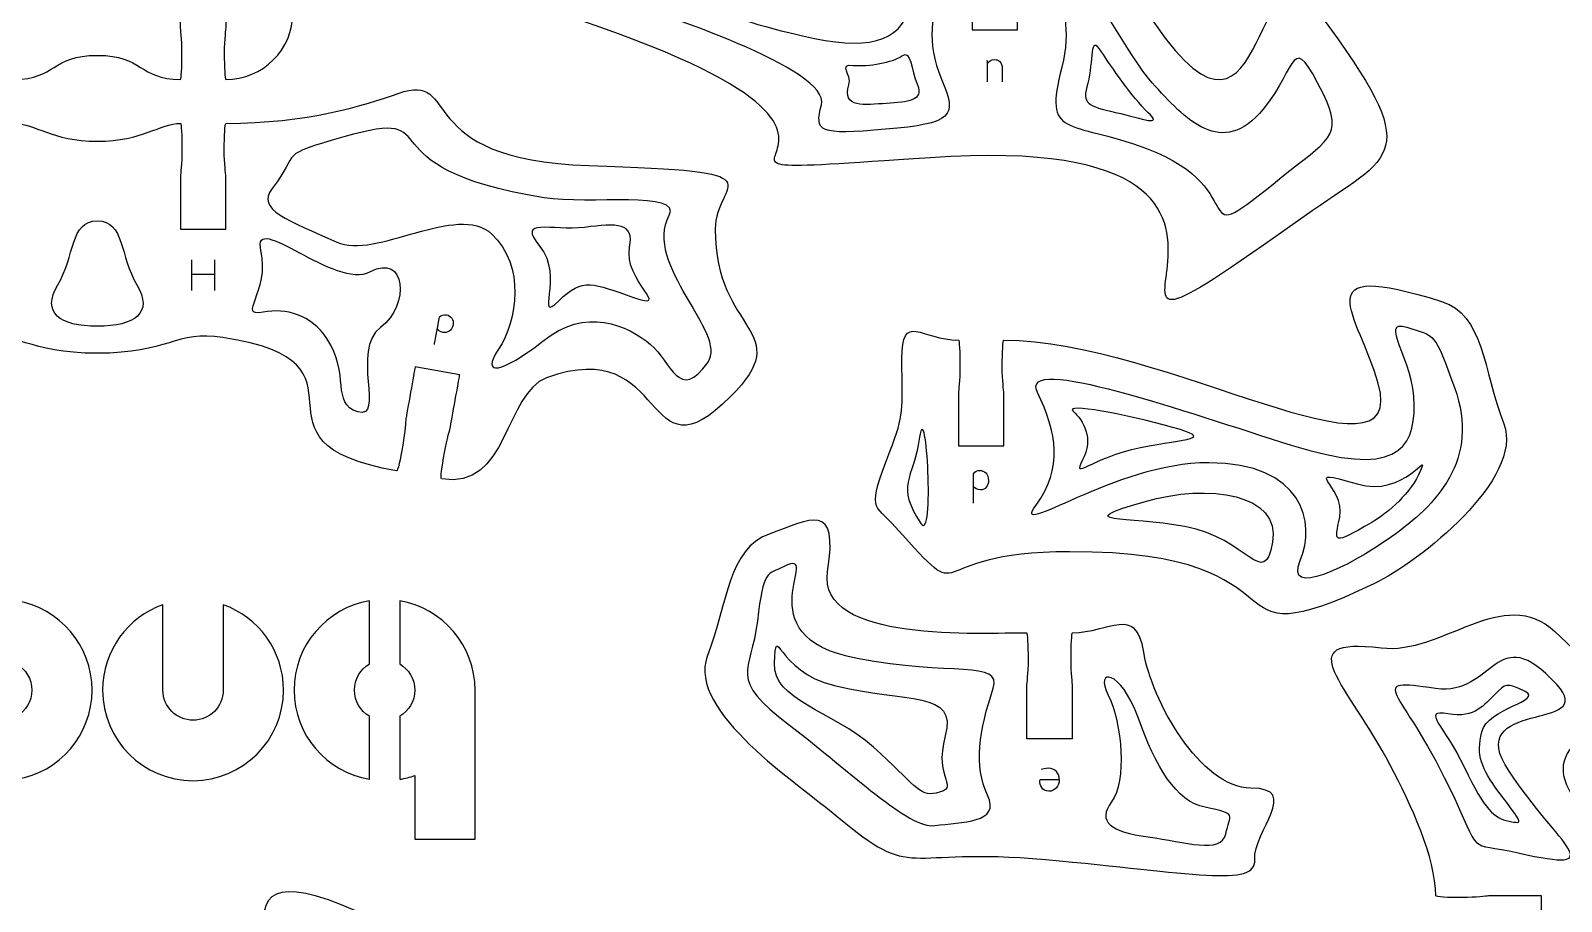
# Model space of a CAD drawing. Extents: x 0 to 300, y 0 to 300.
# Drawn here: x 145.6 to 246.9, y 146.4 to 204 of the extents above; entities that cross this region are included whole.
import ezdxf

# ---------------------------------------------------------------- set-up
doc = ezdxf.new("R2010")
doc.units = 0
doc.header["$MEASUREMENT"] = 0
doc.layers.add('DEFAULT', color=7, linetype='CONTINUOUS')

msp = doc.modelspace()

# ---------------------------------------------------------------- linework, layer by layer
at = {"layer": 'DEFAULT', "color": 250}
for points in [[(156.3, 186.78), (156.3, 188.8)], [(157.8, 188.8), (157.8, 186.78)], [(156.3, 187.85), (157.8, 187.85)]]:
    msp.add_lwpolyline(points, dxfattribs=at)
at = {"layer": 'DEFAULT', "color": 1}
for points, knots in [([(295.05, 0.05), (198.38, 0.05), (101.72, 0.05), (5.05, 0.05), (2.3, 0.05), (0.05, 2.3), (0.05, 5.05), (0.05, 101.72), (0.05, 198.38), (0.05, 295.05), (0.05, 297.8), (2.3, 300.05), (5.05, 300.05), (101.72, 300.05), (198.38, 300.05), (295.05, 300.05), (297.8, 300.05), (300.05, 297.8), (300.05, 295.05), (300.05, 198.38), (300.05, 101.72), (300.05, 5.05), (300.05, 2.3), (297.8, 0.05), (295.05, 0.05)], [0, 0, 0, 0, 822.047, 822.047, 822.047, 823.047, 823.047, 823.047, 1645.094, 1645.094, 1645.094, 1646.094, 1646.094, 1646.094, 2468.141, 2468.141, 2468.141, 2469.141, 2469.141, 2469.141, 3291.188, 3291.188, 3291.188, 3292.188, 3292.188, 3292.188, 3292.188]), ([(220.46, 271.99), (213.15, 263.6), (217.39, 251.07), (219.18, 249.24), (220.96, 247.41), (218.19, 246.25), (216.84, 244.26), (215.48, 242.27), (212.66, 238.78), (212.33, 251.98), (212, 265.18), (214.76, 286.5), (219.63, 286.76), (225.8, 287.09), (229.53, 296.13), (230.14, 291.15), (234.38, 256.72), (241.15, 273.52), (238.92, 248.2), (235.11, 205.12), (245.73, 232.94), (242.41, 214.18), (240.77, 204.89), (249.11, 202.39), (229.55, 208.97), (218.47, 212.7), (229.7, 216.92), (229.26, 221.31), (228.95, 224.46), (223.46, 228.24), (223.46, 232.42), (223.46, 232.48), (224.25, 232.52), (225.21, 232.52), (226.18, 232.52), (226.79, 232.42), (226.96, 232.42), (228.13, 232.42), (229.29, 232.42), (230.46, 232.42), (230.46, 233.42), (230.46, 234.42), (230.46, 235.42), (229.29, 235.42), (228.13, 235.42), (226.96, 235.42), (226.79, 235.42), (226.18, 235.32), (225.21, 235.32), (224.25, 235.32), (223.46, 235.37), (223.46, 235.42), (223.46, 245.82), (234.06, 237.19), (229.54, 260.65), (226.44, 276.76), (222.71, 274.58), (220.46, 271.99)], [1, 1, 1, 1, 2, 2, 2, 3, 3, 3, 4, 4, 4, 5, 5, 5, 6, 6, 6, 7, 7, 7, 8, 8, 8, 9, 9, 9, 10, 10, 10, 11, 11, 11, 12, 12, 12, 13, 13, 13, 22.92, 22.92, 22.92, 31.43, 31.43, 31.43, 41.35, 41.35, 41.35, 42.35, 42.35, 42.35, 43.35, 43.35, 43.35, 44.35, 44.35, 44.35, 45.35, 45.35, 45.35, 45.35]), ([(206.64, 218.18), (193.85, 222.64), (193.66, 221.84), (181.37, 216.1), (171.61, 211.55), (163, 208.46), (163, 205.15), (163, 202.71), (161.01, 200.74), (158.55, 200.74), (158.5, 200.74), (158.45, 201.52), (158.45, 202.49), (158.45, 203.45), (158.55, 204.06), (158.55, 204.24), (158.55, 205.4), (158.55, 206.57), (158.55, 207.74), (157.55, 207.74), (156.55, 207.74), (155.55, 207.74), (155.55, 206.57), (155.55, 205.4), (155.55, 204.24), (155.55, 204.06), (155.65, 203.45), (155.65, 202.49), (155.65, 201.52), (155.61, 200.74), (155.55, 200.74), (152.8, 200.74), (153.09, 202.33), (150.05, 202.33), (147.01, 202.33), (147.3, 200.74), (144.55, 200.74), (144.49, 200.74), (144.45, 201.52), (144.45, 202.49), (144.45, 203.45), (144.55, 204.06), (144.55, 204.24), (144.55, 205.4), (144.55, 206.57), (144.55, 207.74), (143.55, 207.74), (142.55, 207.74), (141.55, 207.74), (141.55, 206.57), (141.55, 205.4), (141.55, 204.24), (141.55, 204.06), (141.65, 203.45), (141.65, 202.49), (141.65, 201.52), (141.6, 200.74), (141.55, 200.74), (139.09, 200.74), (137.1, 202.71), (137.1, 205.15), (137.1, 208.46), (128.49, 211.55), (118.73, 216.1), (106.44, 221.84), (106.25, 222.64), (93.46, 218.18), (80.57, 213.68), (80.71, 213.6), (86.47, 223.63), (99.64, 246.58), (96.25, 240.13), (103.55, 236.48), (110.28, 233.1), (123.82, 219.89), (133.67, 224.5), (142.7, 228.72), (143.17, 216.87), (150.05, 216.87), (156.93, 216.87), (157.39, 228.72), (166.42, 224.5), (176.28, 219.89), (189.82, 233.1), (196.55, 236.48), (203.85, 240.13), (200.45, 246.58), (213.63, 223.63), (219.39, 213.6), (219.53, 213.68), (206.64, 218.18)], [1, 1, 1, 1, 2, 2, 2, 3, 3, 3, 4, 4, 4, 5, 5, 5, 6, 6, 6, 15.92, 15.92, 15.92, 24.43, 24.43, 24.43, 34.35, 34.35, 34.35, 35.35, 35.35, 35.35, 36.35, 36.35, 36.35, 37.35, 37.35, 37.35, 38.35, 38.35, 38.35, 39.35, 39.35, 39.35, 40.35, 40.35, 40.35, 50.27, 50.27, 50.27, 58.78, 58.78, 58.78, 68.7, 68.7, 68.7, 69.7, 69.7, 69.7, 70.7, 70.7, 70.7, 71.7, 71.7, 71.7, 72.7, 72.7, 72.7, 73.7, 73.7, 73.7, 74.7, 74.7, 74.7, 75.7, 75.7, 75.7, 76.7, 76.7, 76.7, 77.7, 77.7, 77.7, 78.7, 78.7, 78.7, 79.7, 79.7, 79.7, 80.7, 80.7, 80.7, 81.7, 81.7, 81.7, 81.7]), ([(207.94, 211.02), (197.55, 211.02), (206.02, 204.6), (197.55, 206.02), (173.06, 210.1), (212.7, 215.95), (191.61, 215.95), (189, 215.95), (180.78, 213.34), (180.53, 210.85), (180.17, 207.18), (175.64, 206.65), (177.81, 205.99), (211.28, 195.82), (181.35, 193.93), (205.16, 195.56), (235.38, 197.63), (208.66, 176.55), (229.91, 191.66), (235.86, 195.89), (238.03, 195.5), (230.91, 205.11), (226.23, 211.41), (227.75, 192.16), (219.24, 205.62), (217, 209.15), (215.25, 211.02), (210.95, 211.02), (210.89, 211.02), (210.84, 210.24), (210.84, 209.27), (210.84, 208.3), (210.95, 207.69), (210.95, 207.52), (210.95, 206.35), (210.95, 205.19), (210.95, 204.02), (209.95, 204.02), (208.95, 204.02), (207.94, 204.02), (207.94, 205.19), (207.94, 206.35), (207.94, 207.52), (207.94, 207.69), (208.05, 208.3), (208.05, 209.27), (208.05, 210.24), (208, 211.02), (207.94, 211.02)], [1, 1, 1, 1, 2, 2, 2, 3, 3, 3, 4, 4, 4, 5, 5, 5, 6, 6, 6, 7, 7, 7, 8, 8, 8, 9, 9, 9, 10, 10, 10, 11, 11, 11, 12, 12, 12, 21.92, 21.92, 21.92, 30.43, 30.43, 30.43, 40.35, 40.35, 40.35, 41.35, 41.35, 41.35, 42.35, 42.35, 42.35, 42.35]), ([(150.05, 182.62), (154.75, 182.62), (155.24, 184.14), (158.36, 183.66), (169.28, 182), (158.97, 176.75), (169.86, 174.83), (169.92, 174.82), (170.1, 175.58), (170.27, 176.53), (170.43, 177.49), (170.44, 178.1), (170.47, 178.28), (170.62, 179.14), (171.08, 181.72), (171.08, 181.72), (172.06, 181.55), (173.05, 181.38), (174.03, 181.2), (174.03, 181.2), (173.58, 178.62), (173.42, 177.76), (173.4, 177.58), (173.19, 177), (173.02, 176.05), (172.86, 175.1), (172.76, 174.33), (172.82, 174.31), (177.22, 173.53), (177.03, 180), (179.77, 180.99), (187.99, 183.98), (186.05, 173.84), (191.96, 179.75), (196.38, 184.17), (190.94, 183.92), (190.94, 190.83), (190.94, 194.1), (195.71, 194.63), (182.58, 195.04), (170.63, 195.41), (174.23, 201.33), (169.95, 199.81), (167.77, 199.03), (163.9, 197.83), (158.55, 197.83), (158.5, 197.8), (158.45, 197.03), (158.45, 196.08), (158.45, 195.11), (158.55, 194.5), (158.55, 194.33), (158.55, 193.17), (158.55, 192), (158.55, 190.83), (157.55, 190.83), (156.55, 190.83), (155.55, 190.83), (155.55, 192), (155.55, 193.17), (155.55, 194.33), (155.55, 194.5), (155.65, 195.11), (155.65, 196.08), (155.65, 197.05), (155.61, 197.83), (155.55, 197.83), (154.17, 197.83), (153.09, 196.65), (150.05, 196.65), (147.01, 196.65), (145.93, 197.83), (144.55, 197.83), (144.49, 197.83), (144.45, 197.05), (144.45, 196.08), (144.45, 195.11), (144.55, 194.5), (144.55, 194.33), (144.55, 193.17), (144.55, 192), (144.55, 190.83), (143.55, 190.83), (142.55, 190.83), (141.55, 190.83), (141.55, 192), (141.55, 193.17), (141.55, 194.33), (141.55, 194.5), (141.65, 195.11), (141.65, 196.08), (141.65, 197.03), (141.6, 197.8), (141.55, 197.83), (136.2, 197.83), (132.33, 199.03), (130.15, 199.81), (125.87, 201.33), (129.47, 195.41), (117.52, 195.04), (104.39, 194.63), (109.16, 194.1), (109.16, 190.83), (109.16, 183.92), (103.72, 184.17), (108.14, 179.75), (114.05, 173.84), (112.11, 183.98), (120.33, 180.99), (123.07, 180), (122.88, 173.53), (127.28, 174.31), (127.34, 174.33), (127.24, 175.1), (127.08, 176.05), (126.91, 177), (126.7, 177.58), (126.67, 177.76), (126.52, 178.62), (126.07, 181.2), (126.07, 181.2), (127.05, 181.38), (128.04, 181.55), (129.02, 181.72), (129.02, 181.72), (129.48, 179.14), (129.63, 178.28), (129.66, 178.1), (129.67, 177.49), (129.83, 176.53), (130, 175.58), (130.18, 174.82), (130.24, 174.83), (141.13, 176.75), (130.82, 182), (141.74, 183.66), (144.86, 184.14), (145.35, 182.62), (150.05, 182.62)], [1, 1, 1, 1, 2, 2, 2, 3, 3, 3, 4, 4, 4, 5, 5, 5, 6, 6, 6, 14.509805, 14.509805, 14.509805, 15.509805, 15.509805, 15.509805, 16.509805, 16.509805, 16.509805, 17.509805, 17.509805, 17.509805, 18.509805, 18.509805, 18.509805, 19.509805, 19.509805, 19.509805, 20.509805, 20.509805, 20.509805, 21.509805, 21.509805, 21.509805, 22.509805, 22.509805, 22.509805, 23.509805, 23.509805, 23.509805, 24.509805, 24.509805, 24.509805, 25.509805, 25.509805, 25.509805, 35.429805, 35.429805, 35.429805, 43.929805, 43.929805, 43.929805, 53.849805, 53.849805, 53.849805, 54.849805, 54.849805, 54.849805, 55.849805, 55.849805, 55.849805, 56.849805, 56.849805, 56.849805, 57.849805, 57.849805, 57.849805, 58.849805, 58.849805, 58.849805, 59.849805, 59.849805, 59.849805, 69.769805, 69.769805, 69.769805, 78.269805, 78.269805, 78.269805, 88.189805, 88.189805, 88.189805, 89.189805, 89.189805, 89.189805, 90.189805, 90.189805, 90.189805, 91.189805, 91.189805, 91.189805, 92.189805, 92.189805, 92.189805, 93.189805, 93.189805, 93.189805, 94.189805, 94.189805, 94.189805, 95.189805, 95.189805, 95.189805, 96.189805, 96.189805, 96.189805, 97.189805, 97.189805, 97.189805, 98.189805, 98.189805, 98.189805, 99.189805, 99.189805, 99.189805, 107.699611, 107.699611, 107.699611, 108.699611, 108.699611, 108.699611, 109.699611, 109.699611, 109.699611, 110.699611, 110.699611, 110.699611, 111.699611, 111.699611, 111.699611, 112.699611, 112.699611, 112.699611, 112.699611]), ([(207.04, 183.49), (204.58, 183.49), (203.3, 185.43), (203.3, 182.24), (203.3, 178.72), (203.49, 178.68), (202.5, 176.11), (200.98, 172.14), (201.41, 172.73), (202.88, 171.11), (208.07, 165.38), (204.17, 169.49), (214.4, 169.49), (231.02, 169.49), (223.06, 161.89), (234.54, 167.37), (237.56, 168.81), (244.5, 174.34), (243.13, 177.95), (241.76, 181.56), (241.8, 185.18), (239.02, 186.05), (229.76, 188.94), (233.51, 185.24), (234.82, 180.63), (236.92, 173.26), (220.66, 183.49), (210.04, 183.49), (209.98, 183.49), (209.94, 182.71), (209.94, 181.74), (209.94, 180.78), (210.04, 180.17), (210.04, 179.99), (210.04, 179.12), (210.04, 176.49), (210.04, 176.49), (209.04, 176.49), (208.04, 176.49), (207.04, 176.49), (207.04, 176.49), (207.04, 179.12), (207.04, 179.99), (207.04, 180.17), (207.14, 180.78), (207.14, 181.74), (207.14, 182.71), (207.09, 183.49), (207.04, 183.49)], [1, 1, 1, 1, 2, 2, 2, 3, 3, 3, 4, 4, 4, 5, 5, 5, 6, 6, 6, 7, 7, 7, 8, 8, 8, 9, 9, 9, 10, 10, 10, 11, 11, 11, 12, 12, 12, 13, 13, 13, 21.504, 21.504, 21.504, 22.504, 22.504, 22.504, 23.504, 23.504, 23.504, 24.504, 24.504, 24.504, 24.504]), ([(214.57, 164.11), (217.03, 164.11), (218.8, 166), (219.3, 162.85), (219.8, 159.7), (223.04, 153.85), (226.4, 153.85), (229.76, 153.85), (226.52, 150.98), (226.65, 149.12), (226.77, 147.25), (222.54, 148.24), (212.83, 149.12), (203.12, 149.99), (204.24, 147.58), (199.01, 151.98), (196.45, 154.13), (189.05, 158.95), (190.42, 162.56), (191.78, 166.17), (191.78, 169.66), (194.52, 170.66), (197.26, 171.65), (199.13, 172.9), (198.38, 168.17), (197.64, 163.43), (208.63, 164.11), (211.57, 164.11), (211.63, 164.11), (211.67, 163.32), (211.67, 162.36), (211.67, 161.39), (211.57, 160.78), (211.57, 160.61), (211.57, 159.73), (211.57, 157.11), (211.57, 157.11), (212.57, 157.11), (213.57, 157.11), (214.57, 157.11), (214.57, 157.11), (214.57, 159.73), (214.57, 160.61), (214.57, 160.78), (214.47, 161.39), (214.47, 162.36), (214.47, 163.32), (214.51, 164.11), (214.57, 164.11)], [1, 1, 1, 1, 2, 2, 2, 3, 3, 3, 4, 4, 4, 5, 5, 5, 6, 6, 6, 7, 7, 7, 8, 8, 8, 9, 9, 9, 10, 10, 10, 11, 11, 11, 12, 12, 12, 13, 13, 13, 21.504, 21.504, 21.504, 22.504, 22.504, 22.504, 23.504, 23.504, 23.504, 24.504, 24.504, 24.504, 24.504]), ([(235.61, 155.37), (236.98, 152.75), (238.63, 149.29), (238.63, 146.71), (238.64, 146.65), (239.42, 146.6), (240.38, 146.61), (241.34, 146.61), (241.95, 146.71), (242.13, 146.71), (243, 146.71), (245.63, 146.71), (245.63, 146.71), (245.63, 145.71), (245.63, 144.71), (245.63, 143.71), (245.63, 143.71), (243.01, 143.71), (242.13, 143.71), (241.96, 143.71), (241.35, 143.81), (240.38, 143.81), (239.42, 143.81), (238.63, 143.76), (238.63, 143.71), (238.63, 141.65), (239.31, 139.72), (239.14, 137.16), (239.03, 135.49), (238.63, 128.76), (238.63, 128.71), (238.59, 126.71), (237.31, 124.88), (242.88, 120.29), (248.44, 115.7), (246.89, 121.95), (251.85, 126.31), (255.91, 129.87), (256.27, 129.37), (253.14, 132.28), (248.11, 136.95), (248.65, 138.89), (252.97, 142.88), (255.66, 145.36), (255.22, 145.21), (252.84, 147.87), (250.48, 150.51), (245.57, 153.82), (247.49, 156.37), (249.69, 159.29), (255.41, 155.84), (246.51, 164.2), (243.12, 167.39), (239.07, 162.63), (235.01, 163.13), (228.8, 163.89), (232.83, 160.71), (235.61, 155.37)], [1, 1, 1, 1, 2, 2, 2, 3, 3, 3, 4, 4, 4, 5, 5, 5, 13.503001, 13.503001, 13.503001, 14.503001, 14.503001, 14.503001, 15.503001, 15.503001, 15.503001, 16.503001, 16.503001, 16.503001, 17.503001, 17.503001, 17.503001, 18.503001, 18.503001, 18.503001, 19.503001, 19.503001, 19.503001, 20.503001, 20.503001, 20.503001, 21.503001, 21.503001, 21.503001, 22.503001, 22.503001, 22.503001, 23.503001, 23.503001, 23.503001, 24.503001, 24.503001, 24.503001, 25.503001, 25.503001, 25.503001, 26.503001, 26.503001, 26.503001, 27.503001, 27.503001, 27.503001, 27.503001]), ([(149.7, 160.33), (149.7, 157.37), (147.54, 154.9), (144.71, 154.43), (144.71, 155.82), (144.71, 157.22), (144.71, 158.61), (145.31, 158.95), (145.71, 159.59), (145.71, 160.33), (145.71, 161.07), (145.31, 161.72), (144.71, 162.06), (144.71, 163.45), (144.71, 164.84), (144.71, 166.24), (147.54, 165.76), (149.7, 163.3), (149.7, 160.33)], [0, 0, 0, 0, 1, 1, 1, 12.85, 12.85, 12.85, 13.85, 13.85, 13.85, 14.85, 14.85, 14.85, 26.69, 26.69, 26.69, 27.69, 27.69, 27.69, 27.69]), ([(167.06, 160.33), (167.07, 159.59), (167.46, 158.95), (168.06, 158.61), (168.06, 157.21), (168.06, 155.82), (168.06, 154.43), (165.23, 154.91), (163.07, 157.37), (163.07, 160.33), (163.07, 163.3), (165.23, 165.76), (168.06, 166.24), (168.06, 164.84), (168.06, 163.45), (168.06, 162.06), (167.46, 161.71), (167.07, 161.07), (167.06, 160.33)], [0, 0, 0, 0, 1, 1, 1, 12.84, 12.84, 12.84, 13.84, 13.84, 13.84, 14.84, 14.84, 14.84, 26.68, 26.68, 26.68, 27.68, 27.68, 27.68, 27.68]), ([(175.05, 160.33), (175.05, 157.05), (175.05, 153.76), (175.05, 150.48), (173.72, 150.48), (172.39, 150.47), (171.06, 150.47), (171.06, 151.87), (171.06, 153.28), (171.06, 154.68), (170.74, 154.57), (170.4, 154.48), (170.06, 154.43), (170.06, 155.82), (170.06, 157.21), (170.06, 158.61), (170.66, 158.95), (171.06, 159.59), (171.06, 160.33), (171.06, 161.07), (170.66, 161.71), (170.06, 162.06), (170.06, 163.45), (170.06, 164.84), (170.06, 166.24), (172.89, 165.76), (175.05, 163.3), (175.05, 160.33)], [1, 1, 1, 1, 28.93, 28.93, 28.93, 40.250018, 40.250018, 40.250018, 52.190022, 52.190022, 52.190022, 53.190022, 53.190022, 53.190022, 65.040022, 65.040022, 65.040022, 66.040022, 66.040022, 66.040022, 67.040022, 67.040022, 67.040022, 78.880022, 78.880022, 78.880022, 79.880022, 79.880022, 79.880022, 79.880022]), ([(162.37, 160.33), (162.37, 157.03), (159.69, 154.35), (156.39, 154.34), (153.08, 154.34), (150.4, 157.02), (150.4, 160.33), (150.4, 162.94), (152.06, 165.16), (154.39, 165.98), (154.39, 164.1), (154.39, 162.22), (154.39, 160.33), (154.39, 159.23), (155.28, 158.34), (156.39, 158.34), (157.49, 158.34), (158.38, 159.23), (158.38, 160.33), (158.38, 162.22), (158.38, 164.1), (158.38, 165.98), (160.71, 165.16), (162.37, 162.94), (162.37, 160.33)], [0, 0, 0, 0, 1, 1, 1, 2, 2, 2, 3, 3, 3, 19.010003, 19.010003, 19.010003, 20.010003, 20.010003, 20.010003, 21.010003, 21.010003, 21.010003, 37.029004, 37.029004, 37.029004, 38.029004, 38.029004, 38.029004, 38.029004]), ([(163.51, 132.53), (163.51, 140.34), (155.96, 150.67), (167.25, 145.69), (178.54, 140.71), (182.01, 138.54), (184, 139.37), (185.99, 140.2), (188.6, 137.23), (185.4, 130.36), (183.61, 126.54), (185.35, 124.68), (180.37, 124.8), (175.39, 124.93), (166.61, 122.53), (160.74, 116.95), (158, 114.35), (158.73, 118.83), (156.6, 120.57), (154.47, 122.31), (163.51, 127.18), (163.51, 129.53), (163.51, 129.59), (164.3, 129.63), (165.26, 129.63), (166.23, 129.63), (166.84, 129.53), (167.01, 129.53), (167.89, 129.53), (170.51, 129.53), (170.51, 129.53), (170.51, 130.53), (170.51, 131.53), (170.51, 132.53), (170.51, 132.53), (167.89, 132.53), (167.01, 132.53), (166.84, 132.53), (166.23, 132.43), (165.26, 132.43), (164.3, 132.43), (163.51, 132.48), (163.51, 132.53)], [1, 1, 1, 1, 2, 2, 2, 3, 3, 3, 4, 4, 4, 5, 5, 5, 6, 6, 6, 7, 7, 7, 8, 8, 8, 9, 9, 9, 10, 10, 10, 11, 11, 11, 19.504, 19.504, 19.504, 20.504, 20.504, 20.504, 21.504, 21.504, 21.504, 22.504, 22.504, 22.504, 22.504])]:
    msp.add_open_spline(points, degree=3, knots=knots, dxfattribs=at)
at = {"layer": 'DEFAULT', "color": 5}
for points, knots in [([(203.93, 206), (203.51, 203.39), (201.44, 202.64), (197.51, 203.45), (193.59, 204.26), (183.88, 206.91), (186.56, 210), (189.23, 213.1), (188.3, 212.85), (185.93, 212.04), (183.57, 211.23), (183.26, 210.85), (182.63, 209.05), (182.01, 207.24), (180.52, 207.18), (183.88, 206.18), (187.24, 205.19), (198.6, 201.39), (197.98, 199.06), (197.49, 197.25), (197.78, 197.05), (202.22, 197.44), (206.67, 197.82), (206.99, 198.27), (205.92, 200.76), (204.85, 203.25), (205.33, 205.11), (205.88, 206.91), (206.18, 207.92), (207.2, 209.44), (205.38, 208.65), (204.81, 208.41), (204.24, 207.95), (203.93, 206)], [1, 1, 1, 1, 2, 2, 2, 3, 3, 3, 4, 4, 4, 5, 5, 5, 6, 6, 6, 7, 7, 7, 8, 8, 8, 9, 9, 9, 10, 10, 10, 11, 11, 11, 12, 12, 12, 12]), ([(219.86, 200.52), (222.04, 198.1), (224.5, 195.45), (227.21, 198.78), (229.57, 201.67), (229.01, 204.13), (231.19, 199.77), (232.61, 196.93), (231.4, 196.69), (228.45, 194.29), (221.86, 188.94), (226.84, 193.42), (219.49, 196.16), (214.25, 198.12), (212.64, 196.75), (213.89, 201.56), (215.13, 206.37), (211.56, 209.16), (214.76, 207.43), (216.25, 206.62), (218.27, 202.29), (219.86, 200.52)], [0, 0, 0, 0, 1, 1, 1, 2, 2, 2, 3, 3, 3, 4, 4, 4, 5, 5, 5, 6, 6, 6, 7, 7, 7, 7]), ([(179.63, 192.91), (182.58, 192.44), (188.77, 193.37), (187.9, 191.75), (186.14, 188.49), (191.8, 183.95), (190.47, 182.04), (188.56, 179.3), (188.03, 182.06), (186.66, 183.2), (185.15, 184.45), (182.37, 185.78), (179.47, 183.37), (176.86, 181.33), (175.36, 181.02), (176.61, 182.9), (177.85, 184.78), (178.39, 188.39), (176.15, 190.51), (173.91, 192.62), (168.43, 188.8), (165.9, 189.97), (162.69, 191.44), (160.52, 192.11), (161.62, 193.52), (163.57, 196.03), (161.86, 195.66), (166.36, 196.94), (173.65, 199.01), (167.14, 194.91), (179.63, 192.91)], [1, 1, 1, 1, 2, 2, 2, 3, 3, 3, 4, 4, 4, 5, 5, 5, 6, 6, 6, 7, 7, 7, 8, 8, 8, 9, 9, 9, 10, 10, 10, 11, 11, 11, 11]), ([(150.05, 184.41), (152.53, 184.41), (153.78, 185.29), (152.66, 187.15), (151.54, 189.02), (151.86, 191.38), (150.05, 191.38), (148.24, 191.38), (148.56, 189.02), (147.44, 187.15), (146.32, 185.29), (147.57, 184.41), (150.05, 184.41)], [0, 0, 0, 0, 1, 1, 1, 2, 2, 2, 3, 3, 3, 4, 4, 4, 4]), ([(239.87, 180.36), (238.54, 184.01), (238.62, 183.76), (236.71, 184.34), (234.8, 184.92), (237.2, 182.18), (237.21, 179.2), (237.21, 176.21), (235.96, 174.38), (229.07, 176.54), (222.18, 178.7), (210.98, 182.68), (212.27, 180.03), (213.55, 177.37), (213.97, 175.01), (212.18, 172.58), (210.4, 170.15), (217.37, 175.38), (223.6, 175.38), (229.82, 175.38), (230.73, 171.39), (229.66, 168.9), (228.58, 166.41), (232.81, 168.41), (235.71, 170.48), (238.62, 172.56), (241.61, 175.54), (239.87, 180.36)], [1, 1, 1, 1, 2, 2, 2, 3, 3, 3, 4, 4, 4, 5, 5, 5, 6, 6, 6, 7, 7, 7, 8, 8, 8, 9, 9, 9, 10, 10, 10, 10]), ([(209.34, 160.46), (208.42, 157.66), (208.05, 155.29), (208.96, 153.39), (209.88, 151.5), (207.22, 151.62), (205.48, 151.37), (203.74, 151.13), (200, 154.86), (195.85, 158.02), (191.7, 161.17), (193.32, 161.42), (193.73, 164.9), (194.15, 168.39), (194.39, 167.96), (195.5, 168.51), (198.22, 169.84), (192.61, 163.89), (200.34, 162.42), (206.49, 161.24), (209.94, 162.32), (209.34, 160.46)], [0, 0, 0, 0, 1, 1, 1, 2, 2, 2, 3, 3, 3, 4, 4, 4, 5, 5, 5, 6, 6, 6, 7, 7, 7, 7]), ([(246.64, 160.7), (249.54, 157.54), (240.24, 159.82), (243.48, 154.96), (246.79, 150), (250.37, 148.15), (244.09, 149.56), (240.55, 150.36), (241.8, 149.16), (239.49, 153.96), (236.33, 160.56), (233.83, 161.12), (238.62, 160.44), (242.55, 159.88), (242.55, 165.15), (246.64, 160.7)], [0, 0, 0, 0, 1, 1, 1, 2, 2, 2, 3, 3, 3, 4, 4, 4, 5, 5, 5, 5]), ([(223.36, 152.58), (225.57, 152.15), (225.01, 152.13), (224.73, 150.81), (224.43, 149.47), (222.08, 150.29), (219.59, 150.62), (217.1, 150.96), (216.19, 151.62), (217.18, 152.95), (218.18, 154.28), (217.89, 158.14), (216.95, 159.99), (216.02, 161.83), (217.77, 161.75), (218.93, 158.51), (220.09, 155.27), (221.45, 152.96), (223.36, 152.58)], [0, 0, 0, 0, 1, 1, 1, 2, 2, 2, 3, 3, 3, 4, 4, 4, 5, 5, 5, 6, 6, 6, 6])]:
    msp.add_open_spline(points, degree=3, knots=knots, dxfattribs=at)
at = {"layer": 'DEFAULT', "color": 3}
for points, knots in [([(216.5, 202.57), (217.14, 201.61), (218.56, 199.52), (219.58, 198.56), (220.61, 197.59), (219.3, 198.12), (217.44, 198.56), (215.57, 198.99), (215.19, 199.09), (215.6, 200.49), (216, 201.89), (215.65, 203.87), (216.5, 202.57)], [0, 0, 0, 0, 1, 1, 1, 2, 2, 2, 3, 3, 3, 4, 4, 4, 4]), ([(199.79, 200.38), (199.29, 198.81), (200.84, 199.06), (202.28, 199.15), (203.71, 199.24), (204.77, 199.33), (204.33, 200.38), (203.89, 201.42), (203.93, 202.73), (203.3, 202.29), (202.68, 201.86), (201.09, 201.58), (200.07, 201.67), (199.04, 201.77), (200, 201.06), (199.79, 200.38)], [0, 0, 0, 0, 1, 1, 1, 2, 2, 2, 3, 3, 3, 4, 4, 4, 5, 5, 5, 5]), ([(165.24, 183.6), (166.83, 181.23), (165.48, 179.31), (167.29, 178.74), (169.09, 178.18), (166.81, 182.81), (168.79, 184.33), (170.77, 185.84), (170.45, 189.27), (168.12, 188.02), (165.79, 186.78), (160.25, 192.17), (160.88, 189.41), (161.5, 186.65), (159.23, 185.01), (161.02, 185.34), (162.55, 185.63), (164.18, 185.17), (165.24, 183.6)], [0, 0, 0, 0, 1, 1, 1, 2, 2, 2, 3, 3, 3, 4, 4, 4, 5, 5, 5, 6, 6, 6, 6]), ([(185.28, 189.63), (184.84, 187.42), (188.19, 185.4), (185.53, 186.31), (182.87, 187.23), (182.2, 187.69), (180.59, 186.09), (178.97, 184.49), (180.95, 187.74), (179.34, 189.69), (177.73, 191.63), (180.14, 190.69), (182.29, 190.95), (184.45, 191.21), (185.61, 191.29), (185.28, 189.63)], [0, 0, 0, 0, 1, 1, 1, 2, 2, 2, 3, 3, 3, 4, 4, 4, 5, 5, 5, 5]), ([(204.55, 171.36), (202.87, 173.91), (204.02, 174.17), (204.47, 177.06), (204.92, 179.94), (205.47, 169.97), (204.55, 171.36)], [0, 0, 0, 0, 1, 1, 1, 2, 2, 2, 2]), ([(215.26, 175.56), (216.02, 176.99), (215.3, 178.2), (214.63, 178.78), (213.97, 179.36), (218.2, 178.57), (221.15, 177.74), (224.09, 176.91), (222.19, 177), (219.09, 176.38), (215.82, 175.73), (214.5, 174.13), (215.26, 175.56)], [0, 0, 0, 0, 1, 1, 1, 2, 2, 2, 3, 3, 3, 4, 4, 4, 4]), ([(232.27, 171.78), (231.95, 170.11), (231.69, 169.86), (234.39, 171.43), (235.53, 172.1), (237, 173.38), (237.62, 174.86), (238.25, 176.33), (236.6, 173.05), (233.43, 173.97), (229.41, 175.15), (232.68, 173.91), (232.27, 171.78)], [0, 0, 0, 0, 1, 1, 1, 2, 2, 2, 3, 3, 3, 4, 4, 4, 4]), ([(219.34, 172.8), (214.29, 171.34), (218.16, 171.85), (222.02, 171.16), (226.26, 170.39), (227.23, 166.91), (227.82, 170.11), (228.41, 173.3), (223.63, 174.05), (219.34, 172.8)], [0, 0, 0, 0, 1, 1, 1, 2, 2, 2, 3, 3, 3, 3]), ([(205.56, 153.52), (207.3, 153.91), (205.33, 154.32), (206.17, 157.31), (207, 160.3), (203.62, 159.49), (198.84, 160.63), (194.9, 161.57), (195.02, 165.03), (194.86, 162.11), (194.72, 159.67), (198.67, 158.99), (201.41, 156.55), (204.15, 154.11), (204.4, 153.27), (205.56, 153.52)], [0, 0, 0, 0, 1, 1, 1, 2, 2, 2, 3, 3, 3, 4, 4, 4, 5, 5, 5, 5]), ([(242.8, 153.59), (244.39, 151.46), (244.48, 151.47), (243.48, 151.66), (242.48, 151.85), (241.88, 152.41), (240.53, 155.21), (239.18, 158.01), (237.63, 159.07), (239.43, 158.76), (241.24, 158.45), (241.86, 159.38), (242.55, 160.06), (243.23, 160.75), (243.29, 160.87), (244.54, 160.25), (245.78, 159.63), (242.05, 159.13), (241.67, 157.57), (241.3, 156.02), (241.63, 155.15), (242.8, 153.59)], [0, 0, 0, 0, 1, 1, 1, 2, 2, 2, 3, 3, 3, 4, 4, 4, 5, 5, 5, 6, 6, 6, 7, 7, 7, 7])]:
    msp.add_open_spline(points, degree=3, knots=knots, dxfattribs=at)
at = {"layer": 'DEFAULT', "color": 250}
for points, knots in [([(208.96, 200.57), (208.96, 200.92), (208.96, 201.27), (208.96, 201.63), (208.96, 201.78), (208.96, 201.91), (208.95, 202.02)], [0, 0, 0, 0, 2.992, 2.992, 2.992, 3.992, 3.992, 3.992, 3.992]), ([(208.96, 201.79), (209.03, 201.9), (209.18, 202.05), (209.44, 202.05), (209.67, 202.05), (209.94, 201.93), (209.94, 201.42), (209.94, 201.14), (209.94, 200.85), (209.94, 200.57)], [0, 0, 0, 0, 1, 1, 1, 2, 2, 2, 4.405, 4.405, 4.405, 4.405]), ([(172.36, 183.19), (172.36, 183.19), (172.67, 184.88), (172.69, 185.02), (172.8, 185.14), (172.96, 185.2), (173.16, 185.16), (173.46, 185.11), (173.65, 184.84), (173.59, 184.5), (173.52, 184.1), (173.21, 183.95), (172.92, 184), (172.76, 184.03), (172.6, 184.12), (172.55, 184.25)], [0, 0, 0, 0, 1, 1, 1, 2, 2, 2, 3, 3, 3, 4, 4, 4, 5, 5, 5, 5]), ([(208.04, 172.71), (208.04, 172.71), (208.05, 174.54), (208.04, 174.64), (208.14, 174.8), (208.27, 174.87), (208.45, 174.87), (208.74, 174.87), (209.03, 174.65), (209.03, 174.21), (209.03, 173.83), (208.81, 173.58), (208.49, 173.58), (208.28, 173.58), (208.13, 173.67), (208.04, 173.81)], [0, 0, 0, 0, 1.003, 1.003, 1.003, 2.006, 2.006, 2.006, 3.009, 3.009, 3.009, 4.012, 4.012, 4.012, 5.015, 5.015, 5.015, 5.015]), ([(213.71, 154.42), (213.71, 153.99), (213.45, 153.64), (213.03, 153.64), (212.56, 153.64), (212.43, 154.06), (212.43, 154.32), (212.43, 154.38), (212.43, 154.39), (212.44, 154.42), (212.86, 154.42), (213.29, 154.42), (213.71, 154.42), (213.71, 154.86), (213.44, 155.16), (213, 155.16), (212.77, 155.16), (212.61, 155.11), (212.51, 155.07)], [0, 0, 0, 0, 1, 1, 1, 2, 2, 2, 3, 3, 3, 6.613009, 6.613009, 6.613009, 7.613009, 7.613009, 7.613009, 8.613009, 8.613009, 8.613009, 8.613009])]:
    msp.add_open_spline(points, degree=3, knots=knots, dxfattribs=at)

doc.saveas('drawing.dxf')
